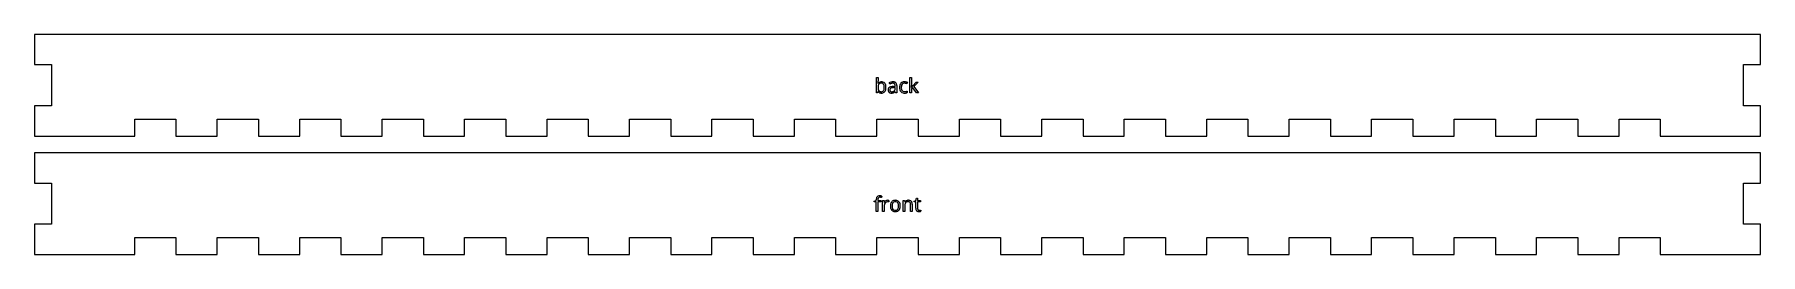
# Model space of a CAD drawing. Header units: millimetres. Extents: x 0 to 744, y 3 to 129.
# Drawn here: x 0 to 306, y 3 to 42 of the extents above; entities that cross this region are included whole.
import ezdxf

# ---------------------------------------------------------------- set-up
doc = ezdxf.new("R2010")
doc.units = ezdxf.units.MM

msp = doc.modelspace()

# ---------------------------------------------------------------- linework, layer by layer
at = {"layer": 'back_labelLayer'}
for p, q in [((149.27, 31.65), (149.27, 34.39)), ((149.27, 34.39), (149.56, 34.39)), ((149.56, 34.39), (149.56, 33.72)), ((155.19, 31.65), (155.19, 34.39)), ((155.19, 34.39), (155.48, 34.39)), ((155.48, 34.39), (155.48, 32.93)), ((149.48, 31.65), (149.27, 31.65)), ((149.54, 31.9), (149.48, 31.65)), ((149.56, 31.9), (149.54, 31.9)), ((149.55, 33.32), (149.56, 33.32)), ((151.64, 33.22), (151.55, 33.44)), ((152.26, 32.79), (152.59, 32.8)), ((152.58, 32.6), (152.29, 32.59)), ((152.58, 32.42), (152.58, 32.6)), ((152.59, 32.8), (152.59, 32.92)), ((152.6, 31.92), (152.59, 31.92)), ((152.66, 31.65), (152.6, 31.92)), ((152.88, 31.65), (152.66, 31.65)), ((152.88, 32.96), (152.88, 31.65)), ((154.76, 33.51), (154.67, 33.26)), ((154.73, 31.97), (154.73, 31.72)), ((155.48, 31.65), (155.19, 31.65)), ((155.46, 32.64), (155.48, 32.64)), ((155.7, 32.56), (155.48, 32.37)), ((155.48, 32.37), (155.48, 31.65)), ((156.38, 31.65), (155.7, 32.56)), ((155.71, 32.92), (156.33, 33.58)), ((156.68, 33.58), (155.9, 32.76)), ((155.9, 32.76), (156.73, 31.65)), ((156.33, 33.58), (156.68, 33.58)), ((156.73, 31.65), (156.38, 31.65))]:
    msp.add_line(p, q, dxfattribs=at)
for centre, radius, start, end in [((143.48, 33.72), 6.08, 358.1124, 0.0484), ((145.17, 33.66), 4.39, 355.7239, 358.1259), ((145.95, 33.6), 3.61, 355.4705, 355.6535), ((150.1, 32.94), 0.663, 95.1835, 145.1109), ((151.13, 32.65), 1.57, 171.0668, 177.8457), ((151.81, 32.62), 2.25, 177.6178, 180.0425), ((151.49, 32.61), 1.93, 179.7762, 185.7075), ((150.09, 32.27), 0.646, 215.5851, 245.8361), ((150.73, 32.53), 1.16, 185.5926, 194.205), ((150.48, 32.76), 0.913, 160.8927, 171.2334), ((150.24, 32.4), 0.661, 193.943, 208.0218), ((150.09, 32.89), 0.5, 143.3382, 161.256), ((150.04, 32.3), 0.44, 208.5537, 217.5604), ((150, 32.96), 0.388, 120.1403, 142.4249), ((150.03, 32.3), 0.423, 218.169, 253.8047), ((150.06, 32.85), 0.507, 100.447, 119.67), ((150.13, 32.39), 0.77, 245.9801, 255.5455), ((150.11, 32.54), 0.678, 253.1384, 266.8482), ((150.16, 32.5), 0.885, 255.7756, 270.3185), ((150.12, 32.54), 0.82, 89.5732, 100.7324), ((150.16, 32.61), 0.997, 89.8744, 96.8145), ((150.13, 32.8), 0.938, 266.3777, 270.0509), ((150.13, 32.69), 0.675, 78.678, 90.375), ((150.14, 32.44), 0.582, 269.387, 285.863), ((150.17, 32.72), 0.892, 74.2393, 90.5624), ((150.17, 32.6), 0.99, 269.9225, 275.5482), ((150.18, 32.93), 0.426, 35.5408, 79.8012), ((150.21, 32.31), 0.691, 274.064, 321.4081), ((150.18, 32.28), 0.42, 286.0163, 326.8498), ((150.23, 32.93), 0.668, 38.5632, 74.067), ((150.14, 32.9), 0.484, 32.7036, 35.5243), ((149.97, 32.42), 0.67, 326.7105, 343.6661), ((150.01, 32.82), 0.634, 15.778, 32.0151), ((149.58, 32.54), 1.08, 343.4171, 353.637), ((149.59, 32.7), 1.07, 6.1648, 16.0397), ((148.94, 32.63), 1.72, 359.7681, 6.3096), ((148.99, 32.61), 1.67, 353.4935, 0.2205), ((150.08, 32.81), 0.86, 16.4709, 38.4076), ((150.11, 32.39), 0.82, 321.3161, 335.5437), ((149.85, 32.5), 1.11, 335.8306, 350.8255), ((149.64, 32.68), 1.32, 5.1338, 16.7974), ((149.25, 32.6), 1.71, 350.6563, 0.3381), ((149.09, 32.62), 1.87, 359.8779, 5.4093), ((151.83, 32.2), 0.505, 115.4905, 182.3568), ((152.06, 32.18), 0.734, 179.5457, 192.695), ((151.82, 32.12), 0.48, 192.0827, 227.4521), ((151.83, 32.13), 0.502, 227.769, 237.805), ((152.18, 32.26), 1.35, 106.3569, 118.335), ((151.87, 32.21), 0.592, 238.3274, 258.9183), ((152.09, 31.74), 1.03, 101.3569, 117.0799), ((152.49, 31.46), 1.95, 112.2122, 115.9642), ((151.95, 32.21), 0.311, 120.9734, 172.418), ((152.1, 32.18), 0.461, 171.212, 180.206), ((152.05, 32.18), 0.417, 179.5266, 192.7786), ((151.91, 32.14), 0.272, 192.3265, 222.058), ((151.9, 32.14), 0.26, 222.5807, 229.2549), ((151.94, 32.18), 0.318, 229.7837, 254.2723), ((152.3, 31.95), 1.43, 103.6227, 112.432), ((151.94, 32.51), 0.895, 258.672, 270.4047), ((152.03, 32.1), 0.448, 113.5883, 121.6806), ((152.24, 32.08), 1.53, 104.5165, 106.5489), ((152.13, 31.84), 0.728, 102.7995, 113.2433), ((151.98, 32.34), 0.482, 253.9397, 266.4532), ((152.2, 32.26), 1.35, 90.0715, 104.6521), ((152.29, 30.79), 2, 92.4696, 101.7065), ((151.94, 32.93), 1.31, 269.9539, 273.149), ((152, 32.51), 0.656, 266.0785, 270.0593), ((152.19, 32.42), 0.95, 90.4484, 103.7665), ((152.26, 31.28), 1.3, 96.3545, 102.9953), ((152.01, 32.66), 0.803, 269.5791, 282.0415), ((151.96, 32.61), 0.992, 272.9334, 281.414), ((152.36, 30.44), 2.14, 91.8565, 96.4478), ((152.03, 32.29), 0.673, 281.298, 293.7315), ((152.06, 32.4), 0.537, 281.7121, 306.4594), ((152.18, 32.65), 0.721, 83.6507, 90.1752), ((152.21, 32.38), 1.23, 81.568, 90.3249), ((152.35, 29.94), 2.85, 91.7168, 92.9092), ((152.21, 32.89), 0.477, 70.5717, 83.9929), ((152.08, 32.17), 0.538, 294.3932, 304.7372), ((152.28, 33.06), 0.296, 42.7295, 71.0381), ((152.09, 32.36), 0.487, 306.9879, 313.8561), ((151.93, 32.37), 0.786, 304.8484, 314.8532), ((152.28, 32.84), 0.763, 68.2273, 81.7495), ((152.09, 32.36), 0.489, 314.1892, 347.427), ((152.25, 33.04), 0.326, 20.4095, 41.4479), ((151.64, 32.67), 1.21, 314.7444, 321.7072), ((152.07, 32.98), 0.518, 7.8272, 20.6041), ((152.38, 33.09), 0.497, 47.8683, 68.2934), ((151.84, 32.42), 0.741, 346.9177, 0.2824), ((151.75, 32.93), 0.838, 359.6934, 8.0036), ((151.68, 32.42), 0.906, 359.8135, 0.0001), ((152.39, 33.12), 0.462, 19.2331, 46.6741), ((152.12, 33.02), 0.748, 6.3379, 19.6815), ((151.73, 32.97), 1.15, 359.8028, 6.6584), ((154.98, 32.61), 1.61, 169.8978, 180.3689), ((155.13, 32.6), 1.76, 179.9389, 183.9815), ((154.66, 32.56), 1.29, 183.5914, 196.3539), ((154.42, 32.72), 1.04, 153.0876, 170.1051), ((154.23, 32.43), 0.844, 196.0166, 221.135), ((154.21, 32.82), 0.804, 138.6551, 152.6854), ((154.17, 32.85), 0.756, 101.4913, 138.3134), ((154.15, 32.37), 0.74, 221.7976, 256.8021), ((155.28, 32.61), 1.61, 174.5309, 180.155), ((155.08, 32.6), 1.41, 179.7041, 188.0744), ((154.66, 32.68), 0.98, 160.1419, 175.1368), ((154.58, 32.52), 0.899, 187.9315, 200.3886), ((154.2, 32.86), 0.489, 114.4266, 161.6633), ((154.3, 32.42), 0.605, 200.4184, 216.6393), ((154.19, 32.34), 0.463, 216.9696, 261.3103), ((154.24, 32.71), 1.09, 256.4244, 270.489), ((154.24, 32.71), 0.647, 88.7194, 112.5668), ((154.26, 32.47), 1.15, 89.5892, 102.1788), ((154.24, 32.58), 0.706, 260.1359, 270.2691), ((154.23, 33.09), 1.22, 270.2659, 286.2892), ((154.25, 33.22), 1.6, 269.9656, 272.8644), ((154.26, 32.71), 0.647, 87.6747, 89.9744), ((154.26, 32.29), 1.32, 77.7702, 89.9475), ((154.25, 32.52), 0.836, 81.691, 87.508), ((154.27, 32.84), 1.22, 272.598, 282.1878), ((154.2, 32.15), 1.21, 77.2999, 81.7345), ((154.12, 31.81), 1.55, 74.7802, 77.4497), ((154.19, 32.06), 1.3, 68.3294, 74.8831), ((154.36, 32.45), 0.83, 282.0345, 296.9454), ((154.24, 32.16), 1.46, 74.6798, 77.9579), ((154.16, 33.37), 1.51, 286.046, 292.3653), ((154.37, 32.65), 0.95, 70.0945, 74.7386), ((154.5, 33), 0.577, 63.5035, 70.1859), ((154.56, 33.11), 0.45, 62.9303, 63.1817), ((146, 33.3), 9.49, 356.0328, 356.6444), ((144.28, 33.41), 11.21, 356.0193, 356.0567), ((149.76, 33.08), 5.72, 356.6325, 357.4911), ((153.53, 32.94), 1.94, 358.2739, 359.8926), ((152.02, 32.98), 3.46, 357.5041, 358.3307), ((156.89, 31.64), 1.73, 142.3233, 144.7077), ((157.81, 30.93), 2.89, 140.4332, 142.3365), ((159.01, 29.94), 4.44, 139.2799, 140.4704), ((160.39, 28.75), 6.27, 138.3417, 139.2878)]:
    msp.add_arc(centre, radius, start, end, dxfattribs=at)
at = {"layer": 'back_outsideCutPath'}
for p, q in [((0, 42), (0, 36.66)), ((306, 42), (0, 42)), ((306, 36.66), (306, 42)), ((0, 36.66), (3, 36.66)), ((3, 36.66), (3, 29.34)), ((303, 29.34), (303, 36.66)), ((303, 36.66), (306, 36.66)), ((3, 29.34), (0, 29.34)), ((0, 29.34), (0, 24)), ((306, 29.34), (303, 29.34)), ((306, 24), (306, 29.34)), ((17.77, 24), (17.77, 27)), ((17.77, 27), (25.07, 27)), ((25.07, 27), (25.07, 24)), ((32.38, 24), (32.38, 27)), ((32.38, 27), (39.7, 27)), ((39.7, 27), (39.7, 24)), ((47.01, 24), (47.01, 27)), ((47.01, 27), (54.31, 27)), ((54.31, 27), (54.31, 24)), ((61.62, 24), (61.62, 27)), ((61.62, 27), (68.94, 27)), ((68.94, 27), (68.94, 24)), ((76.25, 24), (76.25, 27)), ((76.25, 27), (83.56, 27)), ((83.56, 27), (83.56, 24)), ((90.86, 24), (90.86, 27)), ((90.86, 27), (98.17, 27)), ((98.17, 27), (98.17, 24)), ((105.48, 24), (105.48, 27)), ((105.48, 27), (112.8, 27)), ((112.8, 27), (112.8, 24)), ((120.11, 24), (120.11, 27)), ((120.11, 27), (127.42, 27)), ((127.42, 27), (127.42, 24)), ((134.72, 24), (134.72, 27)), ((134.72, 27), (142.03, 27)), ((142.03, 27), (142.03, 24)), ((149.34, 24), (149.34, 27)), ((149.34, 27), (156.66, 27)), ((156.66, 27), (156.66, 24)), ((163.97, 24), (163.97, 27)), ((163.97, 27), (171.28, 27)), ((171.28, 27), (171.28, 24)), ((178.59, 24), (178.59, 27)), ((178.59, 27), (185.9, 27)), ((185.9, 27), (185.9, 24)), ((193.21, 24), (193.21, 27)), ((193.21, 27), (200.51, 27)), ((200.51, 27), (200.51, 24)), ((207.82, 24), (207.82, 27)), ((207.82, 27), (215.13, 27)), ((215.13, 27), (215.13, 24)), ((222.44, 24), (222.44, 27)), ((222.44, 27), (229.75, 27)), ((229.75, 27), (229.75, 24)), ((237.06, 24), (237.06, 27)), ((237.06, 27), (244.38, 27)), ((244.38, 27), (244.38, 24)), ((251.69, 24), (251.69, 27)), ((251.69, 27), (259, 27)), ((259, 27), (259, 24)), ((266.31, 24), (266.31, 27)), ((266.31, 27), (273.62, 27)), ((273.62, 27), (273.62, 24)), ((280.93, 24), (280.93, 27)), ((280.93, 27), (288.24, 27)), ((288.24, 27), (288.24, 24)), ((0, 24), (17.77, 24)), ((25.07, 24), (32.38, 24)), ((39.7, 24), (47.01, 24)), ((54.31, 24), (61.62, 24)), ((68.94, 24), (76.25, 24)), ((83.56, 24), (90.86, 24)), ((98.17, 24), (105.48, 24)), ((112.8, 24), (120.11, 24)), ((127.42, 24), (134.72, 24)), ((142.03, 24), (149.34, 24)), ((156.66, 24), (163.97, 24)), ((171.28, 24), (178.59, 24)), ((185.9, 24), (193.21, 24)), ((200.51, 24), (207.82, 24)), ((215.13, 24), (222.44, 24)), ((229.75, 24), (237.06, 24)), ((244.38, 24), (251.69, 24)), ((259, 24), (266.31, 24)), ((273.62, 24), (280.93, 24)), ((288.24, 24), (295.55, 24)), ((295.55, 24), (306, 24))]:
    msp.add_line(p, q, dxfattribs=at)
at = {"layer": 'front_labelLayer'}
for p, q in [((148.89, 12.47), (149.24, 12.58)), ((148.89, 12.34), (148.89, 12.47)), ((149.24, 12.34), (148.89, 12.34)), ((149.24, 12.58), (149.24, 12.68)), ((149.24, 10.64), (149.24, 12.34)), ((149.53, 12.69), (149.53, 12.57)), ((149.53, 12.57), (150.02, 12.57)), ((150.02, 12.34), (149.53, 12.34)), ((149.53, 12.34), (149.53, 10.64)), ((150.02, 12.57), (150.02, 12.34)), ((150.21, 13.33), (150.14, 13.1)), ((150.37, 10.64), (150.37, 12.57)), ((150.37, 12.57), (150.61, 12.57)), ((150.61, 12.57), (150.64, 12.21)), ((151.48, 12.58), (151.44, 12.31)), ((154.01, 10.64), (154.01, 12.57)), ((154.01, 12.57), (154.25, 12.57)), ((154.25, 12.57), (154.3, 12.3)), ((154.3, 12.3), (154.31, 12.3)), ((155.97, 12.48), (156.24, 12.6)), ((155.97, 12.34), (155.97, 12.48)), ((156.24, 12.34), (155.97, 12.34)), ((156.24, 12.6), (156.37, 13.01)), ((156.24, 11.19), (156.24, 12.34)), ((156.37, 13.01), (156.54, 13.01)), ((156.54, 13.01), (156.54, 12.57)), ((156.54, 12.57), (157.09, 12.57)), ((157.09, 12.34), (156.54, 12.34)), ((156.54, 12.34), (156.54, 11.21)), ((157.09, 12.57), (157.09, 12.34)), ((149.53, 10.64), (149.24, 10.64)), ((150.66, 10.64), (150.37, 10.64)), ((150.64, 12.21), (150.66, 12.21)), ((150.66, 11.67), (150.66, 10.64)), ((154.31, 10.64), (154.01, 10.64)), ((154.31, 11.65), (154.31, 10.64)), ((155.33, 10.64), (155.33, 11.89)), ((155.62, 10.64), (155.33, 10.64)), ((155.62, 11.9), (155.62, 10.64)), ((157.11, 10.88), (157.11, 10.66))]:
    msp.add_line(p, q, dxfattribs=at)
for centre, radius, start, end in [((150.42, 12.7), 1.18, 167.5776, 180.6586), ((149.86, 12.83), 0.612, 141.7434, 168.2322), ((149.77, 12.88), 0.512, 98.2552, 139.6203), ((150.53, 12.71), 1, 171.6527, 178.4384), ((150.91, 12.69), 1.38, 178.1976, 180.0232), ((150.13, 12.77), 0.596, 161.8437, 171.7847), ((149.88, 12.85), 0.338, 145.0689, 162.1802), ((149.81, 12.9), 0.253, 102.7678, 144.338), ((149.85, 12.51), 0.887, 89.6697, 99.9314), ((149.85, 12.76), 0.394, 89.4859, 103.4197), ((149.85, 12.53), 0.628, 83.076, 89.7925), ((149.85, 12.46), 0.94, 81.564, 89.7018), ((149.81, 12.22), 0.938, 76.5182, 83.0218), ((149.79, 11.99), 1.41, 75.974, 81.6565), ((149.7, 11.75), 1.42, 71.9612, 76.5919), ((149.67, 11.52), 1.89, 73.2965, 76.0946), ((151.52, 11.73), 0.985, 139.4139, 150.6033), ((151.34, 11.88), 0.753, 124.2321, 139.4161), ((151.22, 11.83), 0.506, 89.6335, 137.0881), ((151.25, 12.02), 0.582, 89.6796, 124.4406), ((151.23, 11.65), 0.684, 87.344, 89.966), ((151.25, 11.26), 1.34, 84.9923, 90.1282), ((151.21, 11.44), 0.896, 81.5885, 87.1916), ((151.16, 11.05), 1.29, 77.4454, 81.6359), ((151.28, 11.62), 0.978, 78.4892, 85.0266), ((152.57, 11.8), 0.806, 138.1758, 150.2288), ((152.54, 11.82), 0.772, 99.176, 137.9832), ((152.55, 11.88), 0.465, 103.4685, 142.3119), ((152.62, 11.47), 1.13, 89.7326, 100.076), ((152.61, 11.66), 0.694, 89.4806, 103.8804), ((152.62, 11.62), 0.736, 79.3453, 90.3175), ((152.63, 11.62), 0.981, 73.5223, 90.5693), ((152.67, 11.87), 0.48, 37.9578, 80.4006), ((152.69, 11.83), 0.764, 41.1446, 73.2134), ((152.58, 11.74), 0.909, 13.5014, 41.0703), ((154.81, 11.99), 0.591, 116.9443, 147.6525), ((154.76, 11.92), 0.411, 118.544, 139.1926), ((154.87, 11.88), 0.711, 115.8077, 117.6063), ((154.9, 11.81), 0.79, 94.3227, 115.5454), ((154.82, 11.8), 0.55, 100.1178, 118.1602), ((154.88, 11.47), 0.883, 89.5933, 100.3718), ((154.92, 11.65), 0.955, 89.9577, 94.711), ((154.89, 11.58), 0.774, 84.0197, 90.1511), ((154.93, 11.45), 1.15, 80.5585, 90.3539), ((154.92, 11.83), 0.523, 71.0826, 84.3693), ((154.99, 12.01), 0.329, 43.3791, 71.5386), ((155, 11.87), 0.729, 65.1093, 80.7639), ((155.09, 12.05), 0.524, 46.5585, 64.8782), ((155.09, 12.07), 0.506, 19.3848, 45.5998), ((154.8, 11.96), 0.818, 6.9634, 19.8363), ((151.55, 11.68), 0.886, 173.6906, 180.0884), ((151.33, 11.71), 0.666, 138.9576, 174.5422), ((151.35, 11.69), 0.692, 135.6212, 138.8377), ((153.25, 11.62), 1.52, 169.2443, 180.3881), ((153.19, 11.6), 1.46, 179.7745, 189.0932), ((152.82, 11.54), 1.08, 188.9103, 205.3171), ((152.73, 11.72), 0.991, 150.7112, 169.4696), ((152.71, 11.49), 0.959, 205.6563, 208.4458), ((152.56, 11.4), 0.79, 207.7947, 238.6758), ((153.58, 11.61), 1.54, 173.0086, 180.2463), ((153.51, 11.6), 1.48, 179.706, 187.9161), ((153.02, 11.68), 0.98, 162.0653, 173.1675), ((152.97, 11.52), 0.93, 187.764, 200.0977), ((152.66, 11.8), 0.603, 142.9026, 162.3749), ((152.67, 11.41), 0.612, 200.0847, 216.9131), ((152.57, 11.42), 0.812, 238.8116, 253.2429), ((152.56, 11.33), 0.478, 217.301, 261.7099), ((152.6, 11.54), 0.937, 253.5437, 270.4182), ((152.61, 11.57), 0.725, 260.5033, 270.2476), ((152.61, 11.74), 1.13, 269.7503, 279.8033), ((152.62, 11.53), 0.678, 269.4482, 284.7256), ((152.68, 11.33), 0.472, 284.5662, 322.6334), ((152.69, 11.39), 0.778, 278.8959, 317.9979), ((152.57, 11.8), 0.601, 20.0257, 37.435), ((152.55, 11.42), 0.626, 323.0089, 342.639), ((152.28, 11.69), 0.917, 7.744, 20.069), ((152.19, 11.54), 1, 342.3615, 353.7539), ((151.74, 11.61), 1.46, 359.7075, 7.8972), ((151.66, 11.6), 1.54, 353.5364, 0.2014), ((152.66, 11.41), 0.814, 318.144, 329.7566), ((152.5, 11.49), 0.99, 330.2507, 349.4116), ((152.15, 11.63), 1.35, 1.1277, 13.88), ((151.99, 11.6), 1.51, 349.1762, 0.3863), ((151.79, 11.61), 1.71, 359.9919, 1.5416), ((155.68, 11.67), 1.38, 171.1765, 178.3218), ((156.17, 11.65), 1.87, 178.0808, 180.0238), ((155.14, 11.76), 0.831, 159.9535, 171.38), ((154.81, 11.89), 0.477, 140.152, 160.3146), ((154.97, 12), 0.347, 22.7026, 42.3419), ((154.81, 11.94), 0.515, 8.4931, 22.658), ((154.51, 11.89), 0.825, 359.6714, 8.6877), ((154.35, 11.9), 1.27, 359.7631, 7.2115), ((157.16, 11.18), 0.917, 179.3551, 192.8478), ((156.7, 11.06), 0.441, 190.3818, 253.8772), ((157.12, 11.2), 0.588, 179.6418, 189.7505), ((156.92, 11.17), 0.377, 189.5479, 205.7874), ((156.83, 11.13), 0.283, 206.1293, 221.4086), ((156.79, 11.37), 0.762, 253.7848, 270.8852), ((156.82, 11.12), 0.271, 221.5949, 262.3504), ((156.84, 11.24), 0.39, 261.3265, 270.1911), ((156.8, 11.35), 0.747, 270.002, 270.7607), ((156.8, 11.51), 0.91, 270.8934, 275.5483), ((156.85, 11.8), 0.958, 269.8804, 278.3028), ((156.76, 11.87), 1.26, 275.5262, 279.2938), ((156.8, 11.7), 1.09, 279.186, 280.1147), ((156.86, 11.73), 0.881, 278.4147, 279.009), ((156.75, 12.42), 1.58, 278.9588, 280.5108), ((156.84, 11.43), 0.821, 280.0072, 283.3732), ((156.92, 11.13), 0.507, 283.3064, 288.1202), ((156.85, 11.87), 1.02, 280.4844, 282.6272), ((156.94, 11.47), 0.61, 282.5879, 285.5792), ((156.99, 10.92), 0.287, 287.9889, 295.305), ((156.99, 11.3), 0.434, 285.7224, 286.2604)]:
    msp.add_arc(centre, radius, start, end, dxfattribs=at)
at = {"layer": 'front_outsideCutPath'}
for p, q in [((0, 21), (0, 15.65)), ((306, 21), (0, 21)), ((306, 15.65), (306, 21)), ((0, 15.65), (3, 15.65)), ((3, 15.65), (3, 8.35)), ((303, 8.35), (303, 15.65)), ((303, 15.65), (306, 15.65)), ((3, 8.35), (0, 8.35)), ((0, 8.35), (0, 3)), ((306, 8.35), (303, 8.35)), ((306, 3), (306, 8.35)), ((17.77, 3), (17.77, 6)), ((17.77, 6), (25.07, 6)), ((25.07, 6), (25.07, 3)), ((32.38, 3), (32.38, 6)), ((32.38, 6), (39.7, 6)), ((39.7, 6), (39.7, 3)), ((47.01, 3), (47.01, 6)), ((47.01, 6), (54.31, 6)), ((54.31, 6), (54.31, 3)), ((61.62, 3), (61.62, 6)), ((61.62, 6), (68.94, 6)), ((68.94, 6), (68.94, 3)), ((76.25, 3), (76.25, 6)), ((76.25, 6), (83.56, 6)), ((83.56, 6), (83.56, 3)), ((90.86, 3), (90.86, 6)), ((90.86, 6), (98.17, 6)), ((98.17, 6), (98.17, 3)), ((105.48, 3), (105.48, 6)), ((105.48, 6), (112.8, 6)), ((112.8, 6), (112.8, 3)), ((120.11, 3), (120.11, 6)), ((120.11, 6), (127.42, 6)), ((127.42, 6), (127.42, 3)), ((134.72, 3), (134.72, 6)), ((134.72, 6), (142.03, 6)), ((142.03, 6), (142.03, 3)), ((149.34, 3), (149.34, 6)), ((149.34, 6), (156.66, 6)), ((156.66, 6), (156.66, 3)), ((163.97, 3), (163.97, 6)), ((163.97, 6), (171.28, 6)), ((171.28, 6), (171.28, 3)), ((178.59, 3), (178.59, 6)), ((178.59, 6), (185.9, 6)), ((185.9, 6), (185.9, 3)), ((193.21, 3), (193.21, 6)), ((193.21, 6), (200.51, 6)), ((200.51, 6), (200.51, 3)), ((207.82, 3), (207.82, 6)), ((207.82, 6), (215.13, 6)), ((215.13, 6), (215.13, 3)), ((222.44, 3), (222.44, 6)), ((222.44, 6), (229.75, 6)), ((229.75, 6), (229.75, 3)), ((237.06, 3), (237.06, 6)), ((237.06, 6), (244.38, 6)), ((244.38, 6), (244.38, 3)), ((251.69, 3), (251.69, 6)), ((251.69, 6), (259, 6)), ((259, 6), (259, 3)), ((266.31, 3), (266.31, 6)), ((266.31, 6), (273.62, 6)), ((273.62, 6), (273.62, 3)), ((280.93, 3), (280.93, 6)), ((280.93, 6), (288.24, 6)), ((288.24, 6), (288.24, 3)), ((0, 3), (17.77, 3)), ((25.07, 3), (32.38, 3)), ((39.7, 3), (47.01, 3)), ((54.31, 3), (61.62, 3)), ((68.94, 3), (76.25, 3)), ((83.56, 3), (90.86, 3)), ((98.17, 3), (105.48, 3)), ((112.8, 3), (120.11, 3)), ((127.42, 3), (134.72, 3)), ((142.03, 3), (149.34, 3)), ((156.66, 3), (163.97, 3)), ((171.28, 3), (178.59, 3)), ((185.9, 3), (193.21, 3)), ((200.51, 3), (207.82, 3)), ((215.13, 3), (222.44, 3)), ((229.75, 3), (237.06, 3)), ((244.38, 3), (251.69, 3)), ((259, 3), (266.31, 3)), ((273.62, 3), (280.93, 3)), ((288.24, 3), (295.55, 3)), ((295.55, 3), (306, 3))]:
    msp.add_line(p, q, dxfattribs=at)

doc.saveas('drawing.dxf')
